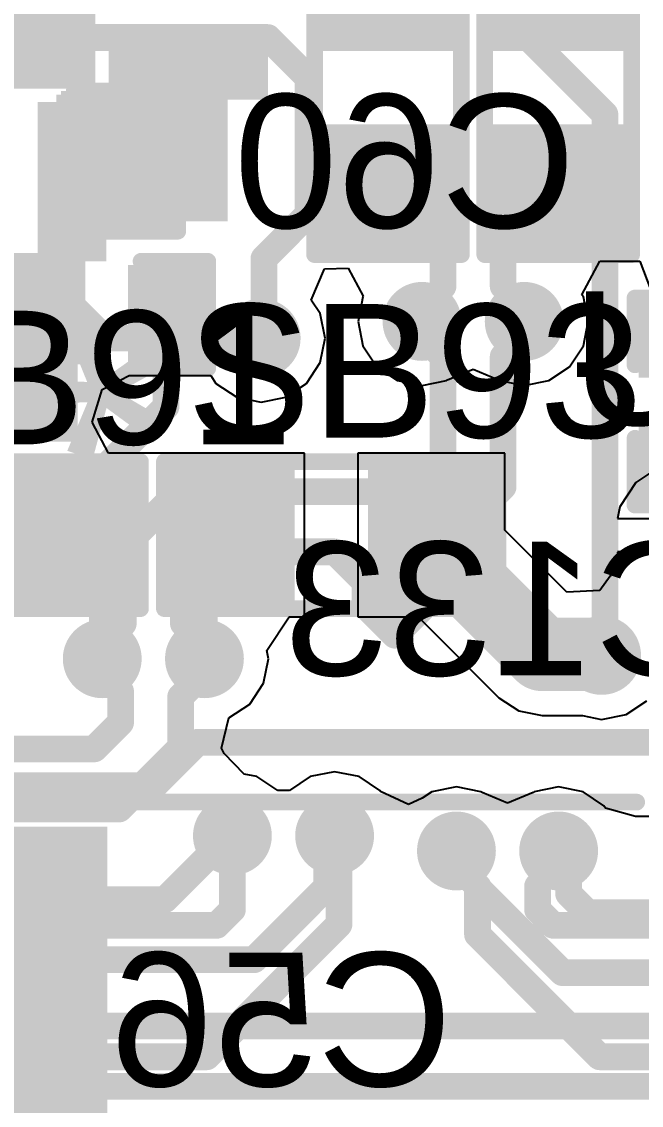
# Model space of a CAD drawing. Header units: millimetres. Extents: x -0.71 to 2.98, y -0.65 to 2.9.
# Drawn here: x 0.6612 to 0.8469, y 0.2413 to 0.5657 of the extents above; entities that cross this region are included whole.
import ezdxf

# ---------------------------------------------------------------- set-up
doc = ezdxf.new("R2010")
doc.units = ezdxf.units.MM
doc.header["$MEASUREMENT"] = 0
for name, color, linetype in [('BottomLayer', 5, 'Continuous'), ('BottomOverlay', 54, 'Continuous'), ('BottomPaste', 16, 'Continuous'), ('BottomSolder', 6, 'Continuous'), ('Mechanical2', 216, 'Continuous'), ('TopLayer', 1, 'Continuous'), ('TopOverlay', 2, 'Continuous'), ('TopPaste', 8, 'Continuous'), ('TopSolder', 216, 'Continuous'), ('ViaHoleLayer', 16, 'Continuous')]:
    doc.layers.add(name, color=color, linetype=linetype)
doc.styles.add('Arial', font='', dxfattribs={"height": 0.2})
doc.styles.get('Arial').set_extended_font_data('Arial')

# ---------------------------------------------------------------- blocks, each defined once
blk = doc.blocks.new('16_TQFN__4X4__32')
at = {"layer": 'TopLayer'}
for points in [[(-0.0413386, 0.0413387), (0.0413386, 0.0413387), (0.0413386, -0.0413385), (-0.0413386, -0.0413385)], [(-0.0931102, -0.0320865), (-0.0533464, -0.0320865), (-0.0533464, -0.0446849), (-0.0931102, -0.0446849)], [(-0.044685, -0.0931101), (-0.044685, -0.0533463), (-0.0320866, -0.0533463), (-0.0320866, -0.0931101)]]:
    blk.add_hatch(color=1, dxfattribs=at).paths.add_polyline_path(points)
at = {"layer": 'TopPaste'}
for points in [[(-0.0259843, 0.0259844), (0.0259843, 0.0259844), (0.0259843, -0.0259842), (-0.0259843, -0.0259842)], [(-0.0931102, -0.0320865), (-0.0533464, -0.0320865), (-0.0533464, -0.0446849), (-0.0931102, -0.0446849)], [(-0.044685, -0.0931101), (-0.044685, -0.0533463), (-0.0320866, -0.0533463), (-0.0320866, -0.0931101)]]:
    blk.add_hatch(color=8, dxfattribs=at).paths.add_polyline_path(points)
at = {"layer": 'TopSolder'}
for points in [[(-0.0453386, 0.0453387), (0.0453386, 0.0453387), (0.0453386, -0.0453385), (-0.0453386, -0.0453385)], [(-0.0971102, -0.0280865), (-0.0493464, -0.0280865), (-0.0493464, -0.0486849), (-0.0971102, -0.0486849)], [(-0.048685, -0.0971101), (-0.048685, -0.0493463), (-0.0280866, -0.0493463), (-0.0280866, -0.0971101)]]:
    blk.add_hatch(color=216, dxfattribs=at).paths.add_polyline_path(points)
at = {"layer": 'TopOverlay', "const_width": 0.005}
for points in [[(-0.0807087, -0.0572834), (-0.0807087, -0.0807086)], [(-0.0807087, -0.0807086), (-0.0572835, -0.0807086)]]:
    blk.add_lwpolyline(points, dxfattribs=at)
at = {"layer": 'TopOverlay', "const_width": 0.0025}
for points in [[(-0.0819587, -0.0572834, 1), (-0.0794587, -0.0572834, 1)], [(-0.0819587, -0.0807086, 1), (-0.0794587, -0.0807086, 1)], [(-0.0819587, -0.0807086, 1), (-0.0794587, -0.0807086, 1)], [(-0.0585335, -0.0807086, 1), (-0.0560335, -0.0807086, 1)]]:
    blk.add_lwpolyline(points, format="xyb", close=True, dxfattribs=at)
blk = doc.blocks.new('SOLDER_BRIDGE_55')
at = {"layer": 'TopLayer'}
for points in [[(-0.045, -0.0175), (-0.045, 0.0175), (-0.015, 0.0175), (-0.015, -0.0175)], [(0.015, -0.0175), (0.015, 0.0175), (0.045, 0.0175), (0.045, -0.0175)]]:
    blk.add_hatch(color=1, dxfattribs=at).paths.add_polyline_path(points)
at = {"layer": 'TopPaste'}
for points in [[(-0.045, -0.0175), (-0.045, 0.0175), (-0.015, 0.0175), (-0.015, -0.0175)], [(0.015, -0.0175), (0.015, 0.0175), (0.045, 0.0175), (0.045, -0.0175)]]:
    blk.add_hatch(color=8, dxfattribs=at).paths.add_polyline_path(points)
at = {"layer": 'TopSolder'}
for points in [[(-0.049, -0.0215), (-0.049, 0.0215), (-0.011, 0.0215), (-0.011, -0.0215)], [(0.011, -0.0215), (0.011, 0.0215), (0.049, 0.0215), (0.049, -0.0215)]]:
    blk.add_hatch(color=216, dxfattribs=at).paths.add_polyline_path(points)
at = {"layer": 'TopOverlay', "const_width": 0.005}
for points in [[(0.05, 0.022), (-0.05, 0.022)], [(-0.05, 0.022), (-0.05, -0.022)], [(0.05, 0.022), (0.05, -0.022)], [(0.05, -0.022), (-0.05, -0.022)]]:
    blk.add_lwpolyline(points, dxfattribs=at)
at = {"layer": 'TopOverlay', "const_width": 0.0025}
for points in [[(-0.05125, 0.022, 1), (-0.04875, 0.022, 1)], [(-0.05125, 0.022, 1), (-0.04875, 0.022, 1)], [(0.04875, 0.022, 1), (0.05125, 0.022, 1)], [(0.04875, 0.022, 1), (0.05125, 0.022, 1)], [(-0.05125, -0.022, 1), (-0.04875, -0.022, 1)], [(-0.05125, -0.022, 1), (-0.04875, -0.022, 1)], [(0.04875, -0.022, 1), (0.05125, -0.022, 1)], [(0.04875, -0.022, 1), (0.05125, -0.022, 1)]]:
    blk.add_lwpolyline(points, format="xyb", close=True, dxfattribs=at)
blk = doc.blocks.new('SOLDER_BRIDGE_57')
at = {"layer": 'TopLayer'}
for points in [[(-0.045, -0.0175), (-0.045, 0.0175), (-0.015, 0.0175), (-0.015, -0.0175)], [(0.015, -0.0175), (0.015, 0.0175), (0.045, 0.0175), (0.045, -0.0175)]]:
    blk.add_hatch(color=1, dxfattribs=at).paths.add_polyline_path(points)
at = {"layer": 'TopPaste'}
for points in [[(-0.045, -0.0175), (-0.045, 0.0175), (-0.015, 0.0175), (-0.015, -0.0175)], [(0.015, -0.0175), (0.015, 0.0175), (0.045, 0.0175), (0.045, -0.0175)]]:
    blk.add_hatch(color=8, dxfattribs=at).paths.add_polyline_path(points)
at = {"layer": 'TopSolder'}
for points in [[(-0.049, -0.0215), (-0.049, 0.0215), (-0.011, 0.0215), (-0.011, -0.0215)], [(0.011, -0.0215), (0.011, 0.0215), (0.049, 0.0215), (0.049, -0.0215)]]:
    blk.add_hatch(color=216, dxfattribs=at).paths.add_polyline_path(points)
at = {"layer": 'TopOverlay', "const_width": 0.005}
for points in [[(-0.05, 0.022), (0.05, 0.022)], [(-0.05, -0.022), (-0.05, 0.022)], [(0.05, -0.022), (0.05, 0.022)], [(-0.05, -0.022), (0.05, -0.022)]]:
    blk.add_lwpolyline(points, dxfattribs=at)
at = {"layer": 'TopOverlay', "const_width": 0.0025}
for points in [[(-0.05125, 0.022, 1), (-0.04875, 0.022, 1)], [(-0.05125, 0.022, 1), (-0.04875, 0.022, 1)], [(0.04875, 0.022, 1), (0.05125, 0.022, 1)], [(0.04875, 0.022, 1), (0.05125, 0.022, 1)], [(-0.05125, -0.022, 1), (-0.04875, -0.022, 1)], [(-0.05125, -0.022, 1), (-0.04875, -0.022, 1)], [(0.04875, -0.022, 1), (0.05125, -0.022, 1)], [(0.04875, -0.022, 1), (0.05125, -0.022, 1)]]:
    blk.add_lwpolyline(points, format="xyb", close=True, dxfattribs=at)
blk = doc.blocks.new('CAP_0402_B_134')
at = {"layer": 'BottomLayer'}
for points in [[(-0.009500000000000001, 0.0125), (-0.009499999999999998, -0.0125), (-0.0275, -0.0125), (-0.0275, 0.0125)], [(0.0275, 0.0125), (0.0275, -0.0125), (0.009500000000000001, -0.0125), (0.009499999999999998, 0.0125)]]:
    blk.add_hatch(color=5, dxfattribs=at).paths.add_polyline_path(points)
at = {"layer": 'BottomPaste'}
for points in [[(-0.009500000000000001, 0.0125), (-0.009499999999999998, -0.0125), (-0.0275, -0.0125), (-0.0275, 0.0125)], [(0.0275, 0.0125), (0.0275, -0.0125), (0.009500000000000001, -0.0125), (0.009499999999999998, 0.0125)]]:
    blk.add_hatch(color=16, dxfattribs=at).paths.add_polyline_path(points)
at = {"layer": 'BottomSolder'}
for points in [[(-0.007137800000000001, 0.0148622), (-0.007137799999999999, -0.0148622), (-0.0298622, -0.0148622), (-0.0298622, 0.0148622)], [(0.0298622, 0.0148622), (0.0298622, -0.0148622), (0.007137800000000001, -0.0148622), (0.007137799999999999, 0.0148622)]]:
    blk.add_hatch(color=6, dxfattribs=at).paths.add_polyline_path(points)
at = {"layer": 'BottomOverlay', "const_width": 0.005}
for points in [[(-0.011, 0.016), (-0.031, 0.016)], [(-0.031, -0.016), (-0.031, 0.016)], [(0.031, 0.016), (0.011, 0.016)], [(0.031, -0.016), (0.031, 0.016)], [(-0.011, -0.016), (-0.031, -0.016)], [(0.031, -0.016), (0.011, -0.016)]]:
    blk.add_lwpolyline(points, dxfattribs=at)
at = {"layer": 'BottomOverlay', "const_width": 0.0025}
for points in [[(-0.03225, 0.016, 1), (-0.02975, 0.016, 1)], [(-0.03225, 0.016, 1), (-0.02975, 0.016, 1)], [(-0.01225, 0.016, 1), (-0.00975, 0.016, 1)], [(0.00975, 0.016, 1), (0.01225, 0.016, 1)], [(0.02975, 0.016, 1), (0.03225, 0.016, 1)], [(0.02975, 0.016, 1), (0.03225, 0.016, 1)], [(-0.03225, -0.016, 1), (-0.02975, -0.016, 1)], [(-0.03225, -0.016, 1), (-0.02975, -0.016, 1)], [(-0.01225, -0.016, 1), (-0.00975, -0.016, 1)], [(0.00975, -0.016, 1), (0.01225, -0.016, 1)], [(0.02975, -0.016, 1), (0.03225, -0.016, 1)], [(0.02975, -0.016, 1), (0.03225, -0.016, 1)]]:
    blk.add_lwpolyline(points, format="xyb", close=True, dxfattribs=at)
blk = doc.blocks.new('CAP_0402_B_203')
at = {"layer": 'BottomLayer'}
for points in [[(-0.009500000000000001, 0.0125), (-0.009499999999999998, -0.0125), (-0.0275, -0.0125), (-0.0275, 0.0125)], [(0.0275, 0.0125), (0.0275, -0.0125), (0.009500000000000001, -0.0125), (0.009499999999999998, 0.0125)]]:
    blk.add_hatch(color=5, dxfattribs=at).paths.add_polyline_path(points)
at = {"layer": 'BottomPaste'}
for points in [[(-0.009500000000000001, 0.0125), (-0.009499999999999998, -0.0125), (-0.0275, -0.0125), (-0.0275, 0.0125)], [(0.0275, 0.0125), (0.0275, -0.0125), (0.009500000000000001, -0.0125), (0.009499999999999998, 0.0125)]]:
    blk.add_hatch(color=16, dxfattribs=at).paths.add_polyline_path(points)
at = {"layer": 'BottomSolder'}
for points in [[(-0.007137800000000001, 0.0148622), (-0.007137799999999999, -0.0148622), (-0.0298622, -0.0148622), (-0.0298622, 0.0148622)], [(0.0298622, 0.0148622), (0.0298622, -0.0148622), (0.007137800000000001, -0.0148622), (0.007137799999999999, 0.0148622)]]:
    blk.add_hatch(color=6, dxfattribs=at).paths.add_polyline_path(points)
at = {"layer": 'BottomOverlay', "const_width": 0.005}
for points in [[(-0.031, 0.016), (-0.031, -0.016)], [(-0.011, 0.016), (-0.031, 0.016)], [(0.031, 0.016), (0.011, 0.016)], [(0.031, 0.016), (0.031, -0.016)], [(-0.011, -0.016), (-0.031, -0.016)], [(0.031, -0.016), (0.011, -0.016)]]:
    blk.add_lwpolyline(points, dxfattribs=at)
at = {"layer": 'BottomOverlay', "const_width": 0.0025}
for points in [[(-0.03225, 0.016, 1), (-0.02975, 0.016, 1)], [(-0.03225, 0.016, 1), (-0.02975, 0.016, 1)], [(-0.01225, 0.016, 1), (-0.00975, 0.016, 1)], [(0.00975, 0.016, 1), (0.01225, 0.016, 1)], [(0.02975, 0.016, 1), (0.03225, 0.016, 1)], [(0.02975, 0.016, 1), (0.03225, 0.016, 1)], [(-0.03225, -0.016, 1), (-0.02975, -0.016, 1)], [(-0.03225, -0.016, 1), (-0.02975, -0.016, 1)], [(-0.01225, -0.016, 1), (-0.00975, -0.016, 1)], [(0.00975, -0.016, 1), (0.01225, -0.016, 1)], [(0.02975, -0.016, 1), (0.03225, -0.016, 1)], [(0.02975, -0.016, 1), (0.03225, -0.016, 1)]]:
    blk.add_lwpolyline(points, format="xyb", close=True, dxfattribs=at)
blk = doc.blocks.new('PCM1865DBTR_250')
at = {"layer": 'TopLayer'}
for points in [[(-0.14370075, 0.1437008), (-0.08464565, 0.1437008), (-0.08464565, 0.1318898), (-0.14370075, 0.1318898)], [(-0.14370075, 0.1240158), (-0.08464565, 0.1240158), (-0.08464565, 0.1122048), (-0.14370075, 0.1122048)], [(-0.14370075, 0.1043307), (-0.08464565, 0.1043307), (-0.08464565, 0.0925197), (-0.14370075, 0.0925197)], [(-0.14370075, 0.0846457), (-0.08464565, 0.0846457), (-0.08464565, 0.0728347), (-0.14370075, 0.0728347)], [(-0.14370075, 0.0649606), (-0.08464565, 0.0649606), (-0.08464565, 0.0531496), (-0.14370075, 0.0531496)]]:
    blk.add_hatch(color=1, dxfattribs=at).paths.add_polyline_path(points)
at = {"layer": 'TopPaste'}
for points in [[(-0.14370075, 0.1437008), (-0.08464565, 0.1437008), (-0.08464565, 0.1318898), (-0.14370075, 0.1318898)], [(-0.14370075, 0.1240158), (-0.08464565, 0.1240158), (-0.08464565, 0.1122048), (-0.14370075, 0.1122048)], [(-0.14370075, 0.1043307), (-0.08464565, 0.1043307), (-0.08464565, 0.0925197), (-0.14370075, 0.0925197)], [(-0.14370075, 0.0846457), (-0.08464565, 0.0846457), (-0.08464565, 0.0728347), (-0.14370075, 0.0728347)], [(-0.14370075, 0.0649606), (-0.08464565, 0.0649606), (-0.08464565, 0.0531496), (-0.14370075, 0.0531496)]]:
    blk.add_hatch(color=8, dxfattribs=at).paths.add_polyline_path(points)
at = {"layer": 'TopSolder'}
for points in [[(-0.14770075, 0.1477008), (-0.08064565, 0.1477008), (-0.08064565, 0.1278898), (-0.14770075, 0.1278898)], [(-0.14770075, 0.1280158), (-0.08064565, 0.1280158), (-0.08064565, 0.1082048), (-0.14770075, 0.1082048)], [(-0.14770075, 0.1083307), (-0.08064565, 0.1083307), (-0.08064565, 0.0885197), (-0.14770075, 0.0885197)], [(-0.14770075, 0.0886457), (-0.08064565, 0.0886457), (-0.08064565, 0.0688347), (-0.14770075, 0.0688347)], [(-0.14770075, 0.0689606), (-0.08064565, 0.0689606), (-0.08064565, 0.0491496), (-0.14770075, 0.0491496)]]:
    blk.add_hatch(color=216, dxfattribs=at).paths.add_polyline_path(points)
at = {"layer": 'TopOverlay', "const_width": 0.005}
blk.add_lwpolyline([(-0.08, 0.155), (0.078, 0.155)], dxfattribs=at)
at = {"layer": 'TopOverlay', "const_width": 0.0025}
for points in [[(-0.08125, 0.155, 1), (-0.07875, 0.155, 1)], [(0.07675, 0.155, 1), (0.07925, 0.155, 1)]]:
    blk.add_lwpolyline(points, format="xyb", close=True, dxfattribs=at)
blk = doc.blocks.new('SOLDER_BRIDGE_268')
at = {"layer": 'TopLayer'}
for points in [[(-0.045, -0.0175), (-0.045, 0.0175), (-0.015, 0.0175), (-0.015, -0.0175)], [(0.015, -0.0175), (0.015, 0.0175), (0.045, 0.0175), (0.045, -0.0175)]]:
    blk.add_hatch(color=1, dxfattribs=at).paths.add_polyline_path(points)
at = {"layer": 'TopPaste'}
for points in [[(-0.045, -0.0175), (-0.045, 0.0175), (-0.015, 0.0175), (-0.015, -0.0175)], [(0.015, -0.0175), (0.015, 0.0175), (0.045, 0.0175), (0.045, -0.0175)]]:
    blk.add_hatch(color=8, dxfattribs=at).paths.add_polyline_path(points)
at = {"layer": 'TopSolder'}
for points in [[(-0.049, -0.0215), (-0.049, 0.0215), (-0.011, 0.0215), (-0.011, -0.0215)], [(0.011, -0.0215), (0.011, 0.0215), (0.049, 0.0215), (0.049, -0.0215)]]:
    blk.add_hatch(color=216, dxfattribs=at).paths.add_polyline_path(points)
at = {"layer": 'TopOverlay', "const_width": 0.005}
for points in [[(-0.05, -0.022), (-0.05, 0.022)], [(0.05, 0.022), (-0.05, 0.022)], [(0.05, -0.022), (0.05, 0.022)], [(0.05, -0.022), (-0.05, -0.022)]]:
    blk.add_lwpolyline(points, dxfattribs=at)
at = {"layer": 'TopOverlay', "const_width": 0.0025}
for points in [[(-0.05125, 0.022, 1), (-0.04875, 0.022, 1)], [(-0.05125, 0.022, 1), (-0.04875, 0.022, 1)], [(0.04875, 0.022, 1), (0.05125, 0.022, 1)], [(0.04875, 0.022, 1), (0.05125, 0.022, 1)], [(-0.05125, -0.022, 1), (-0.04875, -0.022, 1)], [(-0.05125, -0.022, 1), (-0.04875, -0.022, 1)], [(0.04875, -0.022, 1), (0.05125, -0.022, 1)], [(0.04875, -0.022, 1), (0.05125, -0.022, 1)]]:
    blk.add_lwpolyline(points, format="xyb", close=True, dxfattribs=at)
blk = doc.blocks.new('SOLDER_BRIDGE_270')
at = {"layer": 'TopLayer'}
for points in [[(-0.045, -0.0175), (-0.045, 0.0175), (-0.015, 0.0175), (-0.015, -0.0175)], [(0.015, -0.0175), (0.015, 0.0175), (0.045, 0.0175), (0.045, -0.0175)]]:
    blk.add_hatch(color=1, dxfattribs=at).paths.add_polyline_path(points)
at = {"layer": 'TopPaste'}
for points in [[(-0.045, -0.0175), (-0.045, 0.0175), (-0.015, 0.0175), (-0.015, -0.0175)], [(0.015, -0.0175), (0.015, 0.0175), (0.045, 0.0175), (0.045, -0.0175)]]:
    blk.add_hatch(color=8, dxfattribs=at).paths.add_polyline_path(points)
at = {"layer": 'TopSolder'}
for points in [[(-0.049, -0.0215), (-0.049, 0.0215), (-0.011, 0.0215), (-0.011, -0.0215)], [(0.011, -0.0215), (0.011, 0.0215), (0.049, 0.0215), (0.049, -0.0215)]]:
    blk.add_hatch(color=216, dxfattribs=at).paths.add_polyline_path(points)
at = {"layer": 'TopOverlay', "const_width": 0.005}
for points in [[(-0.05, -0.022), (-0.05, 0.022)], [(0.05, 0.022), (-0.05, 0.022)], [(0.05, -0.022), (0.05, 0.022)], [(0.05, -0.022), (-0.05, -0.022)]]:
    blk.add_lwpolyline(points, dxfattribs=at)
at = {"layer": 'TopOverlay', "const_width": 0.0025}
for points in [[(-0.05125, 0.022, 1), (-0.04875, 0.022, 1)], [(-0.05125, 0.022, 1), (-0.04875, 0.022, 1)], [(0.04875, 0.022, 1), (0.05125, 0.022, 1)], [(0.04875, 0.022, 1), (0.05125, 0.022, 1)], [(-0.05125, -0.022, 1), (-0.04875, -0.022, 1)], [(-0.05125, -0.022, 1), (-0.04875, -0.022, 1)], [(0.04875, -0.022, 1), (0.05125, -0.022, 1)], [(0.04875, -0.022, 1), (0.05125, -0.022, 1)]]:
    blk.add_lwpolyline(points, format="xyb", close=True, dxfattribs=at)
blk = doc.blocks.new('CAP_0603_B_307')
at = {"layer": 'BottomLayer'}
for points in [[(-0.045, -0.0175), (-0.045, 0.0175), (-0.015, 0.0175), (-0.015, -0.0175)], [(0.015, -0.0175), (0.015, 0.0175), (0.045, 0.0175), (0.045, -0.0175)]]:
    blk.add_hatch(color=5, dxfattribs=at).paths.add_polyline_path(points)
at = {"layer": 'BottomPaste'}
for points in [[(-0.045, -0.0175), (-0.045, 0.0175), (-0.015, 0.0175), (-0.015, -0.0175)], [(0.015, -0.0175), (0.015, 0.0175), (0.045, 0.0175), (0.045, -0.0175)]]:
    blk.add_hatch(color=16, dxfattribs=at).paths.add_polyline_path(points)
at = {"layer": 'BottomSolder'}
for points in [[(-0.0473622, -0.0198622), (-0.0473622, 0.0198622), (-0.0126378, 0.0198622), (-0.0126378, -0.0198622)], [(0.0126378, -0.0198622), (0.0126378, 0.0198622), (0.0473622, 0.0198622), (0.0473622, -0.0198622)]]:
    blk.add_hatch(color=6, dxfattribs=at).paths.add_polyline_path(points)
at = {"layer": 'BottomOverlay', "const_width": 0.005}
for points in [[(-0.049, 0.021), (-0.049, -0.021)], [(-0.018, 0.021), (-0.049, 0.021)], [(0.049, 0.021), (0.018, 0.021)], [(0.049, 0.021), (0.049, -0.021)], [(-0.018, -0.021), (-0.049, -0.021)], [(0.049, -0.021), (0.018, -0.021)]]:
    blk.add_lwpolyline(points, dxfattribs=at)
at = {"layer": 'BottomOverlay', "const_width": 0.0025}
for points in [[(-0.05025, 0.021, 1), (-0.04775, 0.021, 1)], [(-0.05025, 0.021, 1), (-0.04775, 0.021, 1)], [(-0.01925, 0.021, 1), (-0.01675, 0.021, 1)], [(0.01675, 0.021, 1), (0.01925, 0.021, 1)], [(0.04775, 0.021, 1), (0.05025, 0.021, 1)], [(0.04775, 0.021, 1), (0.05025, 0.021, 1)], [(-0.05025, -0.021, 1), (-0.04775, -0.021, 1)], [(-0.05025, -0.021, 1), (-0.04775, -0.021, 1)], [(-0.01925, -0.021, 1), (-0.01675, -0.021, 1)], [(0.01675, -0.021, 1), (0.01925, -0.021, 1)], [(0.04775, -0.021, 1), (0.05025, -0.021, 1)], [(0.04775, -0.021, 1), (0.05025, -0.021, 1)]]:
    blk.add_lwpolyline(points, format="xyb", close=True, dxfattribs=at)

msp = doc.modelspace()

# ---------------------------------------------------------------- hatches: boundary and pattern name
at = {"layer": 'BottomLayer'}
for points in [[(0.673, 0.506), (0.723, 0.506), (0.723, 0.545), (0.673, 0.545)], [(0.652, 0.44), (0.678, 0.44), (0.678, 0.492), (0.652, 0.492)]]:
    msp.add_hatch(color=5, dxfattribs=at).paths.add_polyline_path(points)
h = msp.add_hatch(color=5, dxfattribs=at)
edge = h.paths.add_edge_path()
edge.add_arc((0.7111659, 0.5251659), 0.011811, 0, 360)
h = msp.add_hatch(color=5, dxfattribs=at)
edge = h.paths.add_edge_path()
edge.add_arc((0.781189, 0.4760001), 0.011811, 0, 360)
h = msp.add_hatch(color=5, dxfattribs=at)
edge = h.paths.add_edge_path()
edge.add_arc((0.811811, 0.4760001), 0.011811, 0, 360)
h = msp.add_hatch(color=5, dxfattribs=at)
edge = h.paths.add_edge_path()
edge.add_arc((0.733, 0.471), 0.011811, 0, 360)
h = msp.add_hatch(color=5, dxfattribs=at)
edge = h.paths.add_edge_path()
edge.add_arc((0.665, 0.455), 0.011811, 0, 360)
h = msp.add_hatch(color=5, dxfattribs=at)
edge = h.paths.add_edge_path()
edge.add_arc((0.685378, 0.375), 0.011811, 0, 360)
h = msp.add_hatch(color=5, dxfattribs=at)
edge = h.paths.add_edge_path()
edge.add_arc((0.716, 0.375), 0.011811, 0, 360)
h = msp.add_hatch(color=5, dxfattribs=at)
edge = h.paths.add_edge_path()
edge.add_arc((0.835, 0.376), 0.011811, 0, 360)
h = msp.add_hatch(color=5, dxfattribs=at)
edge = h.paths.add_edge_path()
edge.add_arc((0.724378, 0.322), 0.011811, 0, 360)
h = msp.add_hatch(color=5, dxfattribs=at)
edge = h.paths.add_edge_path()
edge.add_arc((0.755, 0.322), 0.011811, 0, 360)
h = msp.add_hatch(color=5, dxfattribs=at)
edge = h.paths.add_edge_path()
edge.add_arc((0.7915046, 0.3174377), 0.011811, 0, 360)
h = msp.add_hatch(color=5, dxfattribs=at)
edge = h.paths.add_edge_path()
edge.add_arc((0.8221266, 0.3174377), 0.011811, 0, 360)
at = {"layer": 'BottomSolder'}
h = msp.add_hatch(color=6, dxfattribs=at)
edge = h.paths.add_edge_path()
edge.add_arc((0.7111659, 0.5251659), 0.0079055, 0, 360)
h = msp.add_hatch(color=6, dxfattribs=at)
edge = h.paths.add_edge_path()
edge.add_arc((0.781189, 0.4760001), 0.0079055, 0, 360)
h = msp.add_hatch(color=6, dxfattribs=at)
edge = h.paths.add_edge_path()
edge.add_arc((0.811811, 0.4760001), 0.0079055, 0, 360)
h = msp.add_hatch(color=6, dxfattribs=at)
edge = h.paths.add_edge_path()
edge.add_arc((0.733, 0.471), 0.0079055, 0, 360)
h = msp.add_hatch(color=6, dxfattribs=at)
edge = h.paths.add_edge_path()
edge.add_arc((0.665, 0.455), 0.0079055, 0, 360)
h = msp.add_hatch(color=6, dxfattribs=at)
edge = h.paths.add_edge_path()
edge.add_arc((0.685378, 0.375), 0.0079055, 0, 360)
h = msp.add_hatch(color=6, dxfattribs=at)
edge = h.paths.add_edge_path()
edge.add_arc((0.716, 0.375), 0.0079055, 0, 360)
h = msp.add_hatch(color=6, dxfattribs=at)
edge = h.paths.add_edge_path()
edge.add_arc((0.835, 0.376), 0.0079055, 0, 360)
h = msp.add_hatch(color=6, dxfattribs=at)
edge = h.paths.add_edge_path()
edge.add_arc((0.724378, 0.322), 0.0079055, 0, 360)
h = msp.add_hatch(color=6, dxfattribs=at)
edge = h.paths.add_edge_path()
edge.add_arc((0.755, 0.322), 0.0079055, 0, 360)
h = msp.add_hatch(color=6, dxfattribs=at)
edge = h.paths.add_edge_path()
edge.add_arc((0.7915046, 0.3174377), 0.0079055, 0, 360)
h = msp.add_hatch(color=6, dxfattribs=at)
edge = h.paths.add_edge_path()
edge.add_arc((0.8221266, 0.3174377), 0.0079055, 0, 360)
at = {"layer": 'TopLayer'}
h = msp.add_hatch(color=1, dxfattribs=at)
edge = h.paths.add_edge_path()
edge.add_arc((0.7111659, 0.5251659), 0.011811, 0, 360)
h = msp.add_hatch(color=1, dxfattribs=at)
edge = h.paths.add_edge_path()
edge.add_arc((0.781189, 0.4760001), 0.011811, 0, 360)
h = msp.add_hatch(color=1, dxfattribs=at)
edge = h.paths.add_edge_path()
edge.add_arc((0.811811, 0.4760001), 0.011811, 0, 360)
h = msp.add_hatch(color=1, dxfattribs=at)
edge = h.paths.add_edge_path()
edge.add_arc((0.733, 0.471), 0.011811, 0, 360)
h = msp.add_hatch(color=1, dxfattribs=at)
edge = h.paths.add_edge_path()
edge.add_arc((0.665, 0.455), 0.011811, 0, 360)
h = msp.add_hatch(color=1, dxfattribs=at)
edge = h.paths.add_edge_path()
edge.add_arc((0.685378, 0.375), 0.011811, 0, 360)
h = msp.add_hatch(color=1, dxfattribs=at)
edge = h.paths.add_edge_path()
edge.add_arc((0.716, 0.375), 0.011811, 0, 360)
h = msp.add_hatch(color=1, dxfattribs=at)
edge = h.paths.add_edge_path()
edge.add_arc((0.835, 0.376), 0.011811, 0, 360)
h = msp.add_hatch(color=1, dxfattribs=at)
edge = h.paths.add_edge_path()
edge.add_arc((0.724378, 0.322), 0.011811, 0, 360)
h = msp.add_hatch(color=1, dxfattribs=at)
edge = h.paths.add_edge_path()
edge.add_arc((0.755, 0.322), 0.011811, 0, 360)
h = msp.add_hatch(color=1, dxfattribs=at)
edge = h.paths.add_edge_path()
edge.add_arc((0.7915046, 0.3174377), 0.011811, 0, 360)
h = msp.add_hatch(color=1, dxfattribs=at)
edge = h.paths.add_edge_path()
edge.add_arc((0.8221266, 0.3174377), 0.011811, 0, 360)
at = {"layer": 'TopSolder'}
h = msp.add_hatch(color=216, dxfattribs=at)
edge = h.paths.add_edge_path()
edge.add_arc((0.7111659, 0.5251659), 0.0079055, 0, 360)
h = msp.add_hatch(color=216, dxfattribs=at)
edge = h.paths.add_edge_path()
edge.add_arc((0.781189, 0.4760001), 0.0079055, 0, 360)
h = msp.add_hatch(color=216, dxfattribs=at)
edge = h.paths.add_edge_path()
edge.add_arc((0.811811, 0.4760001), 0.0079055, 0, 360)
h = msp.add_hatch(color=216, dxfattribs=at)
edge = h.paths.add_edge_path()
edge.add_arc((0.733, 0.471), 0.0079055, 0, 360)
h = msp.add_hatch(color=216, dxfattribs=at)
edge = h.paths.add_edge_path()
edge.add_arc((0.665, 0.455), 0.0079055, 0, 360)
h = msp.add_hatch(color=216, dxfattribs=at)
edge = h.paths.add_edge_path()
edge.add_arc((0.685378, 0.375), 0.0079055, 0, 360)
h = msp.add_hatch(color=216, dxfattribs=at)
edge = h.paths.add_edge_path()
edge.add_arc((0.716, 0.375), 0.0079055, 0, 360)
h = msp.add_hatch(color=216, dxfattribs=at)
edge = h.paths.add_edge_path()
edge.add_arc((0.835, 0.376), 0.0079055, 0, 360)
h = msp.add_hatch(color=216, dxfattribs=at)
edge = h.paths.add_edge_path()
edge.add_arc((0.724378, 0.322), 0.0079055, 0, 360)
h = msp.add_hatch(color=216, dxfattribs=at)
edge = h.paths.add_edge_path()
edge.add_arc((0.755, 0.322), 0.0079055, 0, 360)
h = msp.add_hatch(color=216, dxfattribs=at)
edge = h.paths.add_edge_path()
edge.add_arc((0.7915046, 0.3174377), 0.0079055, 0, 360)
h = msp.add_hatch(color=216, dxfattribs=at)
edge = h.paths.add_edge_path()
edge.add_arc((0.8221266, 0.3174377), 0.0079055, 0, 360)
at = {"layer": 'ViaHoleLayer'}
h = msp.add_hatch(color=16, dxfattribs=at)
edge = h.paths.add_edge_path()
edge.add_arc((0.7111659, 0.5251659), 0.0059055, 0, 360)
h = msp.add_hatch(color=16, dxfattribs=at)
edge = h.paths.add_edge_path()
edge.add_arc((0.781189, 0.4760001), 0.0059055, 0, 360)
h = msp.add_hatch(color=16, dxfattribs=at)
edge = h.paths.add_edge_path()
edge.add_arc((0.811811, 0.4760001), 0.0059055, 0, 360)
h = msp.add_hatch(color=16, dxfattribs=at)
edge = h.paths.add_edge_path()
edge.add_arc((0.733, 0.471), 0.0059055, 0, 360)
h = msp.add_hatch(color=16, dxfattribs=at)
edge = h.paths.add_edge_path()
edge.add_arc((0.665, 0.455), 0.0059055, 0, 360)
h = msp.add_hatch(color=16, dxfattribs=at)
edge = h.paths.add_edge_path()
edge.add_arc((0.685378, 0.375), 0.0059055, 0, 360)
h = msp.add_hatch(color=16, dxfattribs=at)
edge = h.paths.add_edge_path()
edge.add_arc((0.716, 0.375), 0.0059055, 0, 360)
h = msp.add_hatch(color=16, dxfattribs=at)
edge = h.paths.add_edge_path()
edge.add_arc((0.835, 0.376), 0.0059055, 0, 360)
h = msp.add_hatch(color=16, dxfattribs=at)
edge = h.paths.add_edge_path()
edge.add_arc((0.724378, 0.322), 0.0059055, 0, 360)
h = msp.add_hatch(color=16, dxfattribs=at)
edge = h.paths.add_edge_path()
edge.add_arc((0.755, 0.322), 0.0059055, 0, 360)
h = msp.add_hatch(color=16, dxfattribs=at)
edge = h.paths.add_edge_path()
edge.add_arc((0.7915046, 0.3174377), 0.0059055, 0, 360)
h = msp.add_hatch(color=16, dxfattribs=at)
edge = h.paths.add_edge_path()
edge.add_arc((0.8221266, 0.3174377), 0.0059055, 0, 360)

# ---------------------------------------------------------------- linework, layer by layer
at = {"layer": 'BottomLayer', "const_width": 0.008}
for points in [[(0.7930001, 0.581), (0.836, 0.5380001)], [(0.584, 0.561), (0.735, 0.561)], [(0.735, 0.561), (0.747, 0.549)], [(0.747, 0.508), (0.747, 0.549)], [(0.836, 0.377), (0.836, 0.5380001)], [(0.733811, 0.494811), (0.747, 0.508)], [(0.733811, 0.471811), (0.733811, 0.494811)], [(0.7045, 0.4505), (0.7045, 0.478)], [(0.781189, 0.4717728), (0.781189, 0.4760001)], [(0.811811, 0.4717728), (0.811811, 0.4760001)], [(0.733, 0.471), (0.733811, 0.471811)], [(0.781189, 0.4717728), (0.7875, 0.4654618)], [(0.8055, 0.4654618), (0.811811, 0.4717728)], [(0.7875, 0.4339558), (0.7875, 0.4654618)], [(0.8055, 0.4265), (0.8055, 0.4654618)], [(0.657, 0.403), (0.7045, 0.4505)], [(0.7785442, 0.425), (0.7875, 0.4339558)], [(0.691689, 0.4084046), (0.7082844, 0.425)], [(0.7082844, 0.425), (0.7785442, 0.425)], [(0.7820744, 0.4030744), (0.804, 0.425)], [(0.804, 0.425), (0.8055, 0.4265)], [(0.691689, 0.3855383), (0.691689, 0.4084046)], [(0.709689, 0.4009488), (0.7157402, 0.407)], [(0.7157402, 0.407), (0.7330739, 0.407)], [(0.7330739, 0.407), (0.7550744, 0.407)], [(0.7550744, 0.407), (0.7640744, 0.398)], [(0.7820744, 0.3910373), (0.7820744, 0.4030744)], [(0.709689, 0.3855383), (0.709689, 0.4009488)], [(0.7640744, 0.3910373), (0.7640744, 0.398)], [(0.7640744, 0.3910373), (0.7730744, 0.3820373)], [(0.7730744, 0.3820373), (0.7820744, 0.3910373)], [(0.835, 0.376), (0.836, 0.377)], [(0.701, 0.337), (0.714, 0.35)], [(0.714, 0.35), (0.89, 0.35)], [(0.633, 0.337), (0.701, 0.337)], [(0.7041718, 0.3028754), (0.7232964, 0.322)], [(0.7232964, 0.322), (0.724378, 0.322)], [(0.7526631, 0.3196631), (0.755, 0.322)], [(0.7526631, 0.3066631), (0.7526631, 0.3196631)], [(0.7915046, 0.3132104), (0.7915046, 0.3174377)], [(0.8221266, 0.3174377), (0.8251157, 0.3144486)], [(0.8251157, 0.3046201), (0.8251157, 0.3144486)], [(0.7915046, 0.3132104), (0.7980103, 0.3067047)], [(0.7308754, 0.2848754), (0.7526631, 0.3066631)], [(0.7980103, 0.3062696), (0.7980103, 0.3067047)], [(0.7980103, 0.3062696), (0.8232799, 0.281)], [(0.8251157, 0.3046201), (0.8307357, 0.2990001)], [(0.6180005, 0.3028754), (0.669, 0.3028754)], [(0.669, 0.3028754), (0.7041718, 0.3028754)], [(0.8307357, 0.2990001), (0.8565443, 0.2990001)], [(0.350669, 0.2848754), (0.7308754, 0.2848754)], [(0.8232799, 0.281), (1.3485804, 0.281)], [(0.2445443, 0.2650001), (1.4525443, 0.2650001)], [(0.2520001, 0.2470001), (1.4600001, 0.2470001)]]:
    msp.add_lwpolyline(points, dxfattribs=at)
at = {"layer": 'BottomLayer', "const_width": 0.004}
for points in [[(0.733, 0.561, 1), (0.737, 0.561, 1)], [(0.733, 0.561, 1), (0.737, 0.561, 1)], [(0.745, 0.549, 1), (0.749, 0.549, 1)], [(0.745, 0.549, 1), (0.749, 0.549, 1)], [(0.834, 0.5380001, 1), (0.838, 0.5380001, 1)], [(0.834, 0.5380001, 1), (0.838, 0.5380001, 1)], [(0.745, 0.508, 1), (0.749, 0.508, 1)], [(0.745, 0.508, 1), (0.749, 0.508, 1)], [(0.731811, 0.494811, 1), (0.735811, 0.494811, 1)], [(0.731811, 0.494811, 1), (0.735811, 0.494811, 1)], [(0.7025, 0.478, 1), (0.7065, 0.478, 1)], [(0.779189, 0.4760001, 1), (0.783189, 0.4760001, 1)], [(0.809811, 0.4760001, 1), (0.813811, 0.4760001, 1)], [(0.731, 0.471, 1), (0.735, 0.471, 1)], [(0.731811, 0.471811, 1), (0.735811, 0.471811, 1)], [(0.731811, 0.471811, 1), (0.735811, 0.471811, 1)], [(0.779189, 0.4717728, 1), (0.783189, 0.4717728, 1)], [(0.779189, 0.4717728, 1), (0.783189, 0.4717728, 1)], [(0.809811, 0.4717728, 1), (0.813811, 0.4717728, 1)], [(0.809811, 0.4717728, 1), (0.813811, 0.4717728, 1)], [(0.7855, 0.4654618, 1), (0.7895, 0.4654618, 1)], [(0.7855, 0.4654618, 1), (0.7895, 0.4654618, 1)], [(0.8035, 0.4654618, 1), (0.8075, 0.4654618, 1)], [(0.8035, 0.4654618, 1), (0.8075, 0.4654618, 1)], [(0.7025, 0.4505, 1), (0.7065, 0.4505, 1)], [(0.7025, 0.4505, 1), (0.7065, 0.4505, 1)], [(0.7855, 0.4339558, 1), (0.7895, 0.4339558, 1)], [(0.7855, 0.4339558, 1), (0.7895, 0.4339558, 1)], [(0.7062844, 0.425, 1), (0.7102844, 0.425, 1)], [(0.7062844, 0.425, 1), (0.7102844, 0.425, 1)], [(0.7765442, 0.425, 1), (0.7805442, 0.425, 1)], [(0.7765442, 0.425, 1), (0.7805442, 0.425, 1)], [(0.802, 0.425, 1), (0.806, 0.425, 1)], [(0.802, 0.425, 1), (0.806, 0.425, 1)], [(0.8035, 0.4265, 1), (0.8075, 0.4265, 1)], [(0.8035, 0.4265, 1), (0.8075, 0.4265, 1)], [(0.689689, 0.4084046, 1), (0.693689, 0.4084046, 1)], [(0.689689, 0.4084046, 1), (0.693689, 0.4084046, 1)], [(0.7137402, 0.407, 1), (0.7177402, 0.407, 1)], [(0.7137402, 0.407, 1), (0.7177402, 0.407, 1)], [(0.7310739, 0.407, 1), (0.7350739, 0.407, 1)], [(0.7310739, 0.407, 1), (0.7350739, 0.407, 1)], [(0.7530744, 0.407, 1), (0.7570744, 0.407, 1)], [(0.7530744, 0.407, 1), (0.7570744, 0.407, 1)], [(0.7800744, 0.4030744, 1), (0.7840744, 0.4030744, 1)], [(0.7800744, 0.4030744, 1), (0.7840744, 0.4030744, 1)], [(0.707689, 0.4009488, 1), (0.711689, 0.4009488, 1)], [(0.707689, 0.4009488, 1), (0.711689, 0.4009488, 1)], [(0.7620744, 0.398, 1), (0.7660744, 0.398, 1)], [(0.7620744, 0.398, 1), (0.7660744, 0.398, 1)], [(0.7620744, 0.3910373, 1), (0.7660744, 0.3910373, 1)], [(0.7620744, 0.3910373, 1), (0.7660744, 0.3910373, 1)], [(0.7800744, 0.3910373, 1), (0.7840744, 0.3910373, 1)], [(0.7800744, 0.3910373, 1), (0.7840744, 0.3910373, 1)], [(0.689689, 0.3855383, 1), (0.693689, 0.3855383, 1)], [(0.707689, 0.3855383, 1), (0.711689, 0.3855383, 1)], [(0.7710744, 0.3820373, 1), (0.7750744, 0.3820373, 1)], [(0.7710744, 0.3820373, 1), (0.7750744, 0.3820373, 1)], [(0.833, 0.376, 1), (0.837, 0.376, 1)], [(0.834, 0.377, 1), (0.838, 0.377, 1)], [(0.834, 0.377, 1), (0.838, 0.377, 1)], [(0.712, 0.35, 1), (0.716, 0.35, 1)], [(0.712, 0.35, 1), (0.716, 0.35, 1)], [(0.699, 0.337, 1), (0.703, 0.337, 1)], [(0.699, 0.337, 1), (0.703, 0.337, 1)], [(0.7212964, 0.322, 1), (0.7252964, 0.322, 1)], [(0.7212964, 0.322, 1), (0.7252964, 0.322, 1)], [(0.722378, 0.322, 1), (0.726378, 0.322, 1)], [(0.753, 0.322, 1), (0.757, 0.322, 1)], [(0.7506631, 0.3196631, 1), (0.7546631, 0.3196631, 1)], [(0.7506631, 0.3196631, 1), (0.7546631, 0.3196631, 1)], [(0.7895046, 0.3174377, 1), (0.7935046, 0.3174377, 1)], [(0.8201266, 0.3174377, 1), (0.8241266, 0.3174377, 1)], [(0.8231157, 0.3144486, 1), (0.8271157, 0.3144486, 1)], [(0.8231157, 0.3144486, 1), (0.8271157, 0.3144486, 1)], [(0.7895046, 0.3132104, 1), (0.7935046, 0.3132104, 1)], [(0.7895046, 0.3132104, 1), (0.7935046, 0.3132104, 1)], [(0.7506631, 0.3066631, 1), (0.7546631, 0.3066631, 1)], [(0.7506631, 0.3066631, 1), (0.7546631, 0.3066631, 1)], [(0.7960103, 0.3067047, 1), (0.8000103, 0.3067047, 1)], [(0.7960103, 0.3067047, 1), (0.8000103, 0.3067047, 1)], [(0.7960103, 0.3062696, 1), (0.8000103, 0.3062696, 1)], [(0.7960103, 0.3062696, 1), (0.8000103, 0.3062696, 1)], [(0.8231157, 0.3046201, 1), (0.8271157, 0.3046201, 1)], [(0.8231157, 0.3046201, 1), (0.8271157, 0.3046201, 1)], [(0.667, 0.3028754, 1), (0.671, 0.3028754, 1)], [(0.667, 0.3028754, 1), (0.671, 0.3028754, 1)], [(0.7021718, 0.3028754, 1), (0.7061718, 0.3028754, 1)], [(0.7021718, 0.3028754, 1), (0.7061718, 0.3028754, 1)], [(0.8287357, 0.2990001, 1), (0.8327357, 0.2990001, 1)], [(0.8287357, 0.2990001, 1), (0.8327357, 0.2990001, 1)], [(0.7288754, 0.2848754, 1), (0.7328754, 0.2848754, 1)], [(0.7288754, 0.2848754, 1), (0.7328754, 0.2848754, 1)], [(0.8212799, 0.281, 1), (0.8252799, 0.281, 1)], [(0.8212799, 0.281, 1), (0.8252799, 0.281, 1)]]:
    msp.add_lwpolyline(points, format="xyb", close=True, dxfattribs=at)
at = {"layer": 'Mechanical2', "const_width": 0.01}
msp.add_lwpolyline([(2.9733456, 1.1270623, 1), (-0.5699614, 1.1270623, 1)], format="xyb", close=True, dxfattribs=at)
at = {"layer": 'TopLayer'}
for p, q in [((0.8290894, 0.484), (0.8344346, 0.494)), ((0.8344346, 0.494), (0.8464999, 0.494)), ((0.8464999, 0.494), (0.8497845, 0.4853604)), ((0.7480134, 0.4823897), (0.7519319, 0.4917742)), ((0.7519319, 0.4917742), (0.7591055, 0.4919007)), ((0.7591055, 0.4919007), (0.7636047, 0.4835422)), ((0.7636047, 0.4835422), (0.7634695, 0.4833398)), ((0.8295305, 0.4833398), (0.8290894, 0.484)), ((0.7507195, 0.4783397), (0.7480134, 0.4823897)), ((0.7634695, 0.4833398), (0.7620095, 0.4760001)), ((0.8309905, 0.4760001), (0.8295305, 0.4833398)), ((0.7521795, 0.471), (0.7507195, 0.4783397)), ((0.7620095, 0.4760001), (0.7634695, 0.4686604)), ((0.8295305, 0.4686604), (0.8309905, 0.4760001)), ((0.7507195, 0.4636603), (0.7521795, 0.471)), ((0.7634695, 0.4686604), (0.767627, 0.4624381)), ((0.825373, 0.4624381), (0.8295305, 0.4686604)), ((0.746562, 0.457438), (0.7507195, 0.4636603)), ((0.767627, 0.4624381), (0.7738493, 0.4582806)), ((0.7888545, 0.4584983), (0.7965, 0.4617046)), ((0.7965, 0.4617046), (0.8041455, 0.4584983)), ((0.8191507, 0.4582806), (0.825373, 0.4624381)), ((0.6853881, 0.4556255), (0.6934238, 0.4597845)), ((0.6934238, 0.4597845), (0.7178702, 0.4597845)), ((0.7178702, 0.4597845), (0.719438, 0.457438)), ((0.7738493, 0.4582806), (0.781189, 0.4568206)), ((0.781189, 0.4568206), (0.7885287, 0.4582806)), ((0.7885287, 0.4582806), (0.7888545, 0.4584983)), ((0.8041455, 0.4584983), (0.8044713, 0.4582806)), ((0.8044713, 0.4582806), (0.811811, 0.4568206)), ((0.811811, 0.4568206), (0.8191507, 0.4582806)), ((0.6823226, 0.4457922), (0.6853881, 0.4556255)), ((0.719438, 0.457438), (0.7256603, 0.4532805)), ((0.7403397, 0.4532805), (0.746562, 0.457438)), ((0.7256603, 0.4532805), (0.733, 0.4518205)), ((0.733, 0.4518205), (0.7403397, 0.4532805)), ((0.6872895, 0.4365), (0.6823226, 0.4457922)), ((0.6988339, 0.4365001), (0.6872895, 0.4365)), ((0.7020001, 0.4365002), (0.6988339, 0.4365002)), ((0.6988339, 0.4365002), (0.6988339, 0.4365001)), ((0.7020002, 0.4365), (0.7020001, 0.4365002)), ((0.746, 0.4365), (0.7020002, 0.4365)), ((0.746, 0.3875), (0.746, 0.4365)), ((0.806, 0.4365), (0.762, 0.4365)), ((0.762, 0.4365), (0.762, 0.3875)), ((0.806, 0.4134544), (0.806, 0.4365)), ((0.8497845, 0.4307379), (0.8452751, 0.4277249)), ((0.8452751, 0.4277249), (0.8404545, 0.4205102)), ((0.8404545, 0.4205102), (0.8397563, 0.417)), ((0.8397563, 0.417), (0.8822437, 0.417)), ((0.8245424, 0.3949121), (0.806, 0.4134544)), ((0.8822437, 0.407), (0.8397563, 0.407)), ((0.8397563, 0.407), (0.8402887, 0.4043235)), ((0.8402887, 0.4043235), (0.8376039, 0.3996817)), ((0.8376039, 0.3996817), (0.8344552, 0.3954751)), ((0.8344552, 0.3954751), (0.8245424, 0.3949121)), ((0.7346822, 0.3774999), (0.741383, 0.3875)), ((0.741383, 0.3875), (0.746, 0.3875)), ((0.762, 0.3875), (0.7800456, 0.3875)), ((0.7800456, 0.3875), (0.8042125, 0.363333)), ((0.7351795, 0.375), (0.7346822, 0.3774999)), ((0.7337195, 0.3676603), (0.7351795, 0.375)), ((0.729562, 0.361438), (0.7337195, 0.3676603)), ((0.7233398, 0.3572805), (0.729562, 0.361438)), ((0.8042125, 0.363333), (0.8101665, 0.3593547)), ((0.8423397, 0.3582805), (0.848562, 0.362438)), ((0.7211526, 0.3482088), (0.7233398, 0.3572805)), ((0.8101665, 0.3593547), (0.8171897, 0.3579577)), ((0.8171897, 0.3579577), (0.8292831, 0.3579577)), ((0.8292831, 0.3579577), (0.835, 0.3568205)), ((0.835, 0.3568205), (0.8423397, 0.3582805)), ((0.7218984, 0.3465834), (0.7211526, 0.3482088)), ((0.7279018, 0.3404848), (0.7218984, 0.3465834)), ((0.755, 0.3411795), (0.7476603, 0.3397195)), ((0.7623397, 0.3397195), (0.755, 0.3411795)), ((0.72793, 0.3404729), (0.7279018, 0.3404848)), ((0.7317177, 0.3397195), (0.72793, 0.3404729)), ((0.7379399, 0.335562), (0.7317177, 0.3397195)), ((0.7476603, 0.3397195), (0.7414381, 0.335562)), ((0.768562, 0.335562), (0.7623397, 0.3397195)), ((0.7414381, 0.335562), (0.7379399, 0.335562)), ((0.768763, 0.3352611), (0.768562, 0.335562)), ((0.7771701, 0.3313584), (0.768763, 0.3352611)), ((0.7841649, 0.3351572), (0.7812467, 0.3332074)), ((0.7915046, 0.3366172), (0.7841649, 0.3351572)), ((0.7988443, 0.3351572), (0.7915046, 0.3366172)), ((0.7991701, 0.3349395), (0.7988443, 0.3351572)), ((0.8068156, 0.3317332), (0.7991701, 0.3349395)), ((0.8144611, 0.3349395), (0.8068156, 0.3317332)), ((0.8147869, 0.3351572), (0.8144611, 0.3349395)), ((0.8221266, 0.3366172), (0.8147869, 0.3351572)), ((0.8294663, 0.3351572), (0.8221266, 0.3366172)), ((0.8356886, 0.3309997), (0.8294663, 0.3351572)), ((0.7812467, 0.3332074), (0.7771701, 0.3313584)), ((0.8361927, 0.3302453), (0.8356886, 0.3309997)), ((0.8451647, 0.3277633), (0.8361927, 0.3302453)), ((0.8451647, 0.3277632), (0.8451647, 0.3277633)), ((0.9182194, 0.3277632), (0.8451647, 0.3277632))]:
    msp.add_line(p, q, dxfattribs=at)
for points, const_width in [([(0.7111659, 0.5251659), (0.7111659, 0.5526766)], 0.008), ([(0.6763234, 0.4806766), (0.6763234, 0.5178341)], 0.008), ([(0.771, 0.516), (0.7735, 0.516)], 0.008), ([(0.7735, 0.516), (0.7875, 0.502)], 0.008), ([(0.8055, 0.502), (0.8195, 0.516)], 0.008), ([(0.8195, 0.516), (0.822, 0.516)], 0.008), ([(0.7875, 0.4865384), (0.7875, 0.502)], 0.008), ([(0.8055, 0.4865384), (0.8055, 0.502)], 0.008), ([(0.6763234, 0.4806766), (0.686, 0.471)], 0.008), ([(0.686, 0.471), (0.733, 0.471)], 0.008), ([(0.6507329, 0.4692671), (0.665, 0.455)], 0.008), ([(0.784, 0.412), (0.788, 0.408)], 0.022), ([(0.788, 0.4055), (0.788, 0.408)], 0.022), ([(0.6768341, 0.4095), (0.6768341, 0.412)], 0.008), ([(0.716, 0.4021659), (0.7258341, 0.412)], 0.008), ([(0.788, 0.4055), (0.8171897, 0.3763103)], 0.022), ([(0.6768341, 0.4095), (0.685378, 0.4009561)], 0.008), ([(0.716, 0.375), (0.716, 0.4021659)], 0.008), ([(0.685378, 0.3804945), (0.685378, 0.4009561)], 0.008), ([(0.8171897, 0.3763103), (0.8346897, 0.3763103)], 0.022), ([(0.8346897, 0.3763103), (0.835, 0.376)], 0.022), ([(0.685378, 0.3804945), (0.6923341, 0.3735384)], 0.008), ([(0.685378, 0.3707727), (0.685378, 0.375)], 0.008), ([(0.716, 0.3707727), (0.716, 0.375)], 0.008), ([(0.685378, 0.3707727), (0.6908753, 0.3652754)], 0.008), ([(0.7088753, 0.363648), (0.716, 0.3707727)], 0.008), ([(0.6908753, 0.3558753), (0.6908753, 0.3652754)], 0.008), ([(0.7088753, 0.3484195), (0.7088753, 0.363648)], 0.008), ([(0.6830001, 0.3480001), (0.6908753, 0.3558753)], 0.008), ([(0.5635443, 0.3480001), (0.6830001, 0.3480001)], 0.008), ([(0.6904559, 0.3300001), (0.7088753, 0.3484195)], 0.008), ([(0.5710001, 0.3300001), (0.6904559, 0.3300001)], 0.008), ([(0.724378, 0.2998588), (0.724378, 0.322)], 0.008), ([(0.7563111, 0.2954196), (0.7563111, 0.3114618)], 0.008), ([(0.7978156, 0.2924031), (0.7978156, 0.3068994)], 0.008), ([(0.8158156, 0.2998589), (0.8158156, 0.3068994)], 0.008), ([(0.7196917, 0.2951725), (0.724378, 0.2998588)], 0.008), ([(0.8158156, 0.2998589), (0.8205019, 0.2951726)], 0.008), ([(0.6533456, 0.2951725), (0.7196917, 0.2951725)], 0.008), ([(0.716694, 0.2558025), (0.7563111, 0.2954196)], 0.008), ([(0.8205019, 0.2951726), (0.8816921, 0.2951726)], 0.008), ([(0.7978156, 0.2924031), (0.8130461, 0.2771726)], 0.008), ([(0.8130461, 0.2771726), (0.8130462, 0.2771726)], 0.008), ([(0.8130462, 0.2771726), (0.8344163, 0.2558025)], 0.008), ([(0.6533457, 0.2558025), (0.716694, 0.2558025)], 0.008), ([(0.8344163, 0.2558025), (0.8816921, 0.2558025)], 0.008)]:
    msp.add_lwpolyline(points, dxfattribs=dict(at, const_width=const_width))
for points, const_width in [([(0.7091659, 0.5526766, 1), (0.7131659, 0.5526766, 1)], 0.004), ([(0.7091659, 0.5251659, 1), (0.7131659, 0.5251659, 1)], 0.004), ([(0.6743234, 0.5178341, 1), (0.6783234, 0.5178341, 1)], 0.004), ([(0.769, 0.516, 1), (0.773, 0.516, 1)], 0.004), ([(0.7715, 0.516, 1), (0.7755, 0.516, 1)], 0.004), ([(0.7715, 0.516, 1), (0.7755, 0.516, 1)], 0.004), ([(0.8175, 0.516, 1), (0.8215, 0.516, 1)], 0.004), ([(0.8175, 0.516, 1), (0.8215, 0.516, 1)], 0.004), ([(0.82, 0.516, 1), (0.824, 0.516, 1)], 0.004), ([(0.7855, 0.502, 1), (0.7895, 0.502, 1)], 0.004), ([(0.7855, 0.502, 1), (0.7895, 0.502, 1)], 0.004), ([(0.8035, 0.502, 1), (0.8075, 0.502, 1)], 0.004), ([(0.8035, 0.502, 1), (0.8075, 0.502, 1)], 0.004), ([(0.7855, 0.4865384, 1), (0.7895, 0.4865384, 1)], 0.004), ([(0.8035, 0.4865384, 1), (0.8075, 0.4865384, 1)], 0.004), ([(0.6743234, 0.4806766, 1), (0.6783234, 0.4806766, 1)], 0.004), ([(0.6743234, 0.4806766, 1), (0.6783234, 0.4806766, 1)], 0.004), ([(0.684, 0.471, 1), (0.688, 0.471, 1)], 0.004), ([(0.684, 0.471, 1), (0.688, 0.471, 1)], 0.004), ([(0.731, 0.471, 1), (0.735, 0.471, 1)], 0.004), ([(0.663, 0.455, 1), (0.667, 0.455, 1)], 0.004), ([(0.7785, 0.412, 1), (0.7895, 0.412, 1)], 0.011), ([(0.7825, 0.408, 1), (0.7935, 0.408, 1)], 0.011), ([(0.7825, 0.408, 1), (0.7935, 0.408, 1)], 0.011), ([(0.6748341, 0.412, 1), (0.6788341, 0.412, 1)], 0.004), ([(0.7238341, 0.412, 1), (0.7278341, 0.412, 1)], 0.004), ([(0.7825, 0.4055, 1), (0.7935, 0.4055, 1)], 0.011), ([(0.7825, 0.4055, 1), (0.7935, 0.4055, 1)], 0.011), ([(0.6748341, 0.4095, 1), (0.6788341, 0.4095, 1)], 0.004), ([(0.6748341, 0.4095, 1), (0.6788341, 0.4095, 1)], 0.004), ([(0.714, 0.4021659, 1), (0.718, 0.4021659, 1)], 0.004), ([(0.714, 0.4021659, 1), (0.718, 0.4021659, 1)], 0.004), ([(0.683378, 0.4009561, 1), (0.687378, 0.4009561, 1)], 0.004), ([(0.683378, 0.4009561, 1), (0.687378, 0.4009561, 1)], 0.004), ([(0.8116897, 0.3763103, 1), (0.8226897, 0.3763103, 1)], 0.011), ([(0.8116897, 0.3763103, 1), (0.8226897, 0.3763103, 1)], 0.011), ([(0.8291897, 0.3763103, 1), (0.8401897, 0.3763103, 1)], 0.011), ([(0.8291897, 0.3763103, 1), (0.8401897, 0.3763103, 1)], 0.011), ([(0.8295, 0.376, 1), (0.8405, 0.376, 1)], 0.011), ([(0.683378, 0.3804945, 1), (0.687378, 0.3804945, 1)], 0.004), ([(0.683378, 0.3804945, 1), (0.687378, 0.3804945, 1)], 0.004), ([(0.683378, 0.375, 1), (0.687378, 0.375, 1)], 0.004), ([(0.6903341, 0.3735384, 1), (0.6943341, 0.3735384, 1)], 0.004), ([(0.714, 0.375, 1), (0.718, 0.375, 1)], 0.004), ([(0.714, 0.375, 1), (0.718, 0.375, 1)], 0.004), ([(0.683378, 0.3707727, 1), (0.687378, 0.3707727, 1)], 0.004), ([(0.683378, 0.3707727, 1), (0.687378, 0.3707727, 1)], 0.004), ([(0.714, 0.3707727, 1), (0.718, 0.3707727, 1)], 0.004), ([(0.714, 0.3707727, 1), (0.718, 0.3707727, 1)], 0.004), ([(0.6888753, 0.3652754, 1), (0.6928753, 0.3652754, 1)], 0.004), ([(0.6888753, 0.3652754, 1), (0.6928753, 0.3652754, 1)], 0.004), ([(0.7068753, 0.363648, 1), (0.7108753, 0.363648, 1)], 0.004), ([(0.7068753, 0.363648, 1), (0.7108753, 0.363648, 1)], 0.004), ([(0.6888753, 0.3558753, 1), (0.6928753, 0.3558753, 1)], 0.004), ([(0.6888753, 0.3558753, 1), (0.6928753, 0.3558753, 1)], 0.004), ([(0.6810001, 0.3480001, 1), (0.6850001, 0.3480001, 1)], 0.004), ([(0.6810001, 0.3480001, 1), (0.6850001, 0.3480001, 1)], 0.004), ([(0.7068753, 0.3484195, 1), (0.7108753, 0.3484195, 1)], 0.004), ([(0.7068753, 0.3484195, 1), (0.7108753, 0.3484195, 1)], 0.004), ([(0.6884559, 0.3300001, 1), (0.6924559, 0.3300001, 1)], 0.004), ([(0.6884559, 0.3300001, 1), (0.6924559, 0.3300001, 1)], 0.004), ([(0.722378, 0.322, 1), (0.726378, 0.322, 1)], 0.004), ([(0.7543111, 0.3114618, 1), (0.7583111, 0.3114618, 1)], 0.004), ([(0.7958156, 0.3068994, 1), (0.7998156, 0.3068994, 1)], 0.004), ([(0.8138156, 0.3068994, 1), (0.8178156, 0.3068994, 1)], 0.004), ([(0.722378, 0.2998588, 1), (0.726378, 0.2998588, 1)], 0.004), ([(0.722378, 0.2998588, 1), (0.726378, 0.2998588, 1)], 0.004), ([(0.8138156, 0.2998589, 1), (0.8178156, 0.2998589, 1)], 0.004), ([(0.8138156, 0.2998589, 1), (0.8178156, 0.2998589, 1)], 0.004), ([(0.7176917, 0.2951725, 1), (0.7216917, 0.2951725, 1)], 0.004), ([(0.7176917, 0.2951725, 1), (0.7216917, 0.2951725, 1)], 0.004), ([(0.7543111, 0.2954196, 1), (0.7583111, 0.2954196, 1)], 0.004), ([(0.7543111, 0.2954196, 1), (0.7583111, 0.2954196, 1)], 0.004), ([(0.8185019, 0.2951726, 1), (0.8225019, 0.2951726, 1)], 0.004), ([(0.8185019, 0.2951726, 1), (0.8225019, 0.2951726, 1)], 0.004), ([(0.7958156, 0.2924031, 1), (0.7998156, 0.2924031, 1)], 0.004), ([(0.7958156, 0.2924031, 1), (0.7998156, 0.2924031, 1)], 0.004), ([(0.8110461, 0.2771726, 1), (0.8150461, 0.2771726, 1)], 0.004), ([(0.8110461, 0.2771726, 1), (0.8150461, 0.2771726, 1)], 0.004), ([(0.8110462, 0.2771726, 1), (0.8150462, 0.2771726, 1)], 0.004), ([(0.8110462, 0.2771726, 1), (0.8150462, 0.2771726, 1)], 0.004), ([(0.714694, 0.2558025, 1), (0.718694, 0.2558025, 1)], 0.004), ([(0.714694, 0.2558025, 1), (0.718694, 0.2558025, 1)], 0.004), ([(0.8324163, 0.2558025, 1), (0.8364163, 0.2558025, 1)], 0.004), ([(0.8324163, 0.2558025, 1), (0.8364163, 0.2558025, 1)], 0.004)]:
    msp.add_lwpolyline(points, format="xyb", close=True, dxfattribs=dict(at, const_width=const_width))

# ---------------------------------------------------------------- block references
for name, p, rotation in [('16_TQFN__4X4__32', (0.6379377, 0.5910624), 90), ('SOLDER_BRIDGE_268', (0.771, 0.546), 270), ('SOLDER_BRIDGE_270', (0.822, 0.546), 270), ('CAP_0603_B_307', (0.659, 0.524), 180), ('CAP_0402_B_203', (0.686, 0.478), 180), ('CAP_0402_B_134', (0.861, 0.452), 270), ('SOLDER_BRIDGE_55', (0.754, 0.412), 180)]:
    msp.add_blockref(name, p, dxfattribs=dict(rotation=rotation))
for name, p in [('SOLDER_BRIDGE_57', (0.6468341, 0.412)), ('PCM1865DBTR_250', (0.7675189, 0.1770623))]:
    msp.add_blockref(name, p)

# ---------------------------------------------------------------- texts
at = {"layer": 'BottomOverlay', "style": 'Arial', "text_generation_flag": 2}
for s, p in [('C60', (0.8273161, 0.5040065)), ('C133', (0.8734774, 0.3700065)), ('C56', (0.7903161, 0.2470065))]:
    msp.add_text(s, height=0.04, dxfattribs=at).set_placement(p)
at = {"layer": 'BottomOverlay', "style": 'Arial'}
msp.add_text('*', height=0.08, rotation=90, dxfattribs=at).set_placement((0.7441136, 0.4329891))
at = {"layer": 'TopOverlay', "style": 'Arial'}
for s, p in [('U18', (0.8260162, 0.4450065)), ('SB93', (0.7106545, 0.441198)), ('SB91', (0.6058005, 0.439198))]:
    msp.add_text(s, height=0.04, dxfattribs=at).set_placement(p)

doc.saveas('drawing.dxf')
